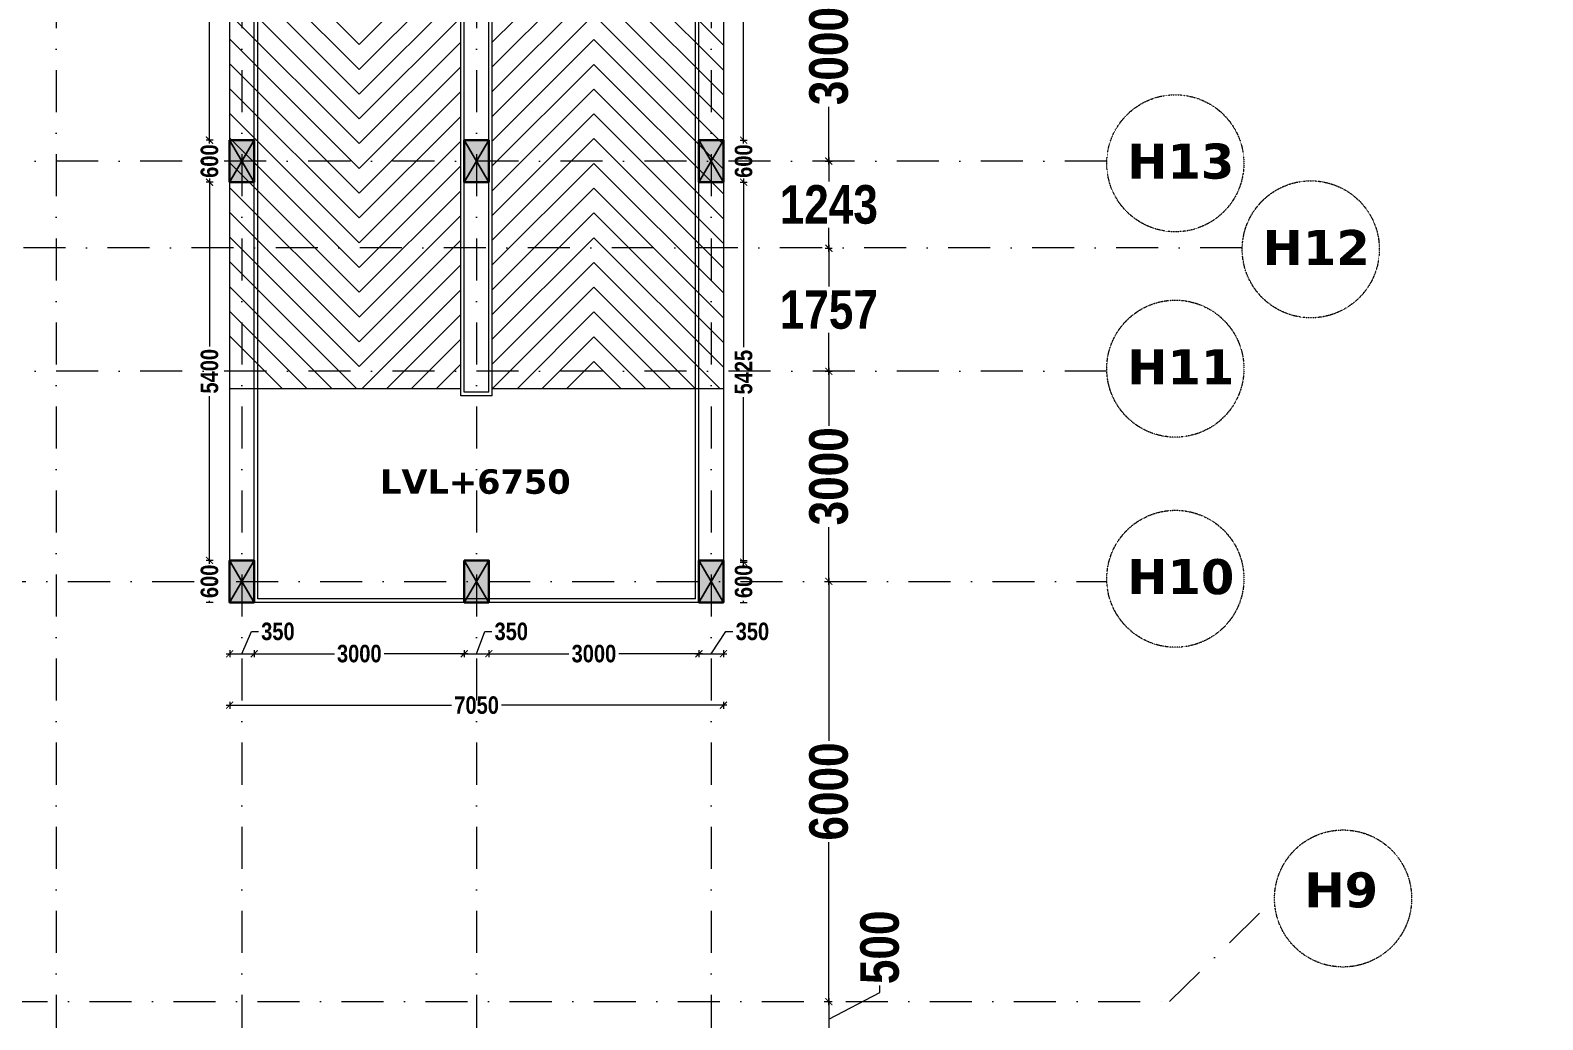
# Model space of a CAD drawing. Header units: millimetres. Extents: x -3092155 to 4513934, y -12317808 to 1850003.
# Drawn here: x -382707 to -361111, y -5715460 to -5701332 of the extents above; entities that cross this region are included whole.
import ezdxf

# ---------------------------------------------------------------- set-up
doc = ezdxf.new("R2010")
doc.units = ezdxf.units.MM
doc.header["$LTSCALE"] = 2
doc.header["$MEASUREMENT"] = 0
doc.header["$PDMODE"] = 34
doc.header["$PDSIZE"] = 500
doc.linetypes.add('DASHDOT', pattern=[1, 0.5, -0.25, 0, -0.25])
for name, color, linetype, lineweight in [('coloumn', 10, 'Continuous', 35), ('D DIM', 250, 'Continuous', 9), ('GRID', 251, 'DASHDOT', 5), ('RAILING', 47, 'Continuous', 13), ('RAMP', 253, 'Continuous', 9), ('ST TEXT', 251, 'DASHDOT', 5), ('TEXT', 7, 'Continuous', 13)]:
    doc.layers.add(name, color=color, linetype=linetype, lineweight=lineweight)
doc.styles.add('COLOUMNN DIM', font='ARIALNB.TTF', dxfattribs={"height": 550})
doc.styles.add('INNER DIM', font='ARIALNB.TTF', dxfattribs={"height": 250})
doc.styles.add('style2', font='verdana.ttf')
doc.dimstyles.new('external final', dxfattribs={"dimscale": 0, "dimtxt": 250, "dimasz": 100, "dimexe": 50, "dimexo": 50, "dimgap": 50, "dimtad": 0, "dimdec": 0, "dimzin": 0, "dimdsep": 46, "dimtxsty": 'INNER DIM', "dimblk": 'ARCHTICK', "dimcen": 100, "dimdle": 50, "dimclrd": 256, "dimclre": 256, "dimclrt": 256, "dimadec": 0, "dimazin": 0, "dimtfac": 1, "dimtdec": 0, "dimtix": 1, "dimtmove": 1, "dimatfit": 3, "dimfxl": 50, "dimfxlon": 1, "dimtolj": 1, "dimtzin": 0, "dimlwd": -1, "dimlwe": -1, "dimarcsym": 1})
doc.dimstyles.new('INNER DIM', dxfattribs={"dimscale": 0, "dimtxt": 250, "dimasz": 100, "dimexe": 50, "dimexo": 50, "dimgap": 50, "dimtad": 0, "dimdec": 0, "dimzin": 0, "dimdsep": 46, "dimtxsty": 'INNER DIM', "dimblk": 'ARCHTICK', "dimcen": 100, "dimdle": 50, "dimclrd": 256, "dimclre": 256, "dimclrt": 256, "dimadec": 0, "dimazin": 0, "dimtfac": 1, "dimtdec": 0, "dimtix": 1, "dimtmove": 2, "dimatfit": 3, "dimfxl": 50, "dimfxlon": 1, "dimtolj": 1, "dimtzin": 0, "dimlwd": -1, "dimlwe": -1, "dimarcsym": 1})

# ---------------------------------------------------------------- blocks, each defined once
blk = doc.blocks.new('_ArchTick')
at = {"color": 0, "linetype": 'ByBlock', "const_width": 0.15}
blk.add_lwpolyline([(-0.5, -0.5), (0.5, 0.5)], dxfattribs=at)
blk = doc.blocks.new('*D95')
at = {"layer": 'D DIM', "ltscale": 100, "transparency": 16777216}
for p, q in [((-372571, -5697501), (-372471, -5697501)), ((-372521, -5697451), (-372521, -5700405)), ((-372521, -5702951), (-372521, -5701115)), ((-372571, -5702901), (-372471, -5702901))]:
    blk.add_line(p, q, dxfattribs=at)
at = {"layer": 'Defpoints', "color": 0, "lineweight": 50, "ltscale": 100, "transparency": 16777216}
for p in [(-373159, -5697501), (-373159, -5702901), (-372521, -5702901)]:
    blk.add_point(p, dxfattribs=at)
at = {"layer": 'D DIM', "ltscale": 100, "transparency": 16777216, "xscale": 100, "yscale": 100, "zscale": 100}
for p, rotation in [((-372521, -5697501), 90), ((-372521, -5702901), 270)]:
    blk.add_blockref('_ArchTick', p, dxfattribs=dict(at, rotation=rotation))
at = {"layer": 'D DIM', "ltscale": 100, "transparency": 16777216, "insert": (-372521, -5700760), "char_height": 250, "attachment_point": 5, "rotation": 90, "style": 'INNER DIM'}
blk.add_mtext('\\A1;5400', dxfattribs=at)
blk = doc.blocks.new('*D96')
at = {"layer": 'D DIM', "ltscale": 100, "transparency": 16777216}
for p, q in [((-372571, -5702901), (-372471, -5702901)), ((-372521, -5702901), (-372521, -5702925)), ((-372571, -5703501), (-372471, -5703501)), ((-372521, -5703501), (-372521, -5703477))]:
    blk.add_line(p, q, dxfattribs=at)
at = {"layer": 'Defpoints', "color": 0, "lineweight": 50, "ltscale": 100, "transparency": 16777216}
for p in [(-373159, -5702901), (-373159, -5703501), (-372521, -5703501)]:
    blk.add_point(p, dxfattribs=at)
at = {"layer": 'D DIM', "ltscale": 100, "transparency": 16777216, "insert": (-372521, -5703201), "char_height": 250, "attachment_point": 5, "rotation": 90, "style": 'INNER DIM'}
blk.add_mtext('\\A1;600', dxfattribs=at)
blk = doc.blocks.new('*D97')
at = {"layer": 'D DIM', "ltscale": 100, "transparency": 16777216}
for p, q in [((-372571, -5703501), (-372471, -5703501)), ((-372521, -5703451), (-372521, -5705856)), ((-372521, -5708976), (-372521, -5706572)), ((-372571, -5708926), (-372471, -5708926))]:
    blk.add_line(p, q, dxfattribs=at)
at = {"layer": 'Defpoints', "color": 0, "lineweight": 50, "ltscale": 100, "transparency": 16777216}
for p in [(-373159, -5703501), (-373159, -5708926), (-372521, -5708926)]:
    blk.add_point(p, dxfattribs=at)
at = {"layer": 'D DIM', "ltscale": 100, "transparency": 16777216, "xscale": 100, "yscale": 100, "zscale": 100}
for p, rotation in [((-372521, -5703501), 90), ((-372521, -5708926), 270)]:
    blk.add_blockref('_ArchTick', p, dxfattribs=dict(at, rotation=rotation))
at = {"layer": 'D DIM', "ltscale": 100, "transparency": 16777216, "insert": (-372521, -5706214), "char_height": 250, "attachment_point": 5, "rotation": 90, "style": 'INNER DIM'}
blk.add_mtext('\\A1;5425', dxfattribs=at)
blk = doc.blocks.new('*D98')
at = {"layer": 'D DIM', "ltscale": 100, "transparency": 16777216}
for p, q in [((-372571, -5708901), (-372471, -5708901)), ((-372521, -5708901), (-372521, -5708925)), ((-372571, -5709501), (-372471, -5709501)), ((-372521, -5709501), (-372521, -5709477))]:
    blk.add_line(p, q, dxfattribs=at)
at = {"layer": 'Defpoints', "color": 0, "lineweight": 50, "ltscale": 100, "transparency": 16777216}
for p in [(-373159, -5708901), (-373159, -5709501), (-372521, -5709501)]:
    blk.add_point(p, dxfattribs=at)
at = {"layer": 'D DIM', "ltscale": 100, "transparency": 16777216, "insert": (-372521, -5709201), "char_height": 250, "attachment_point": 5, "rotation": 90, "style": 'INNER DIM'}
blk.add_mtext('\\A1;600', dxfattribs=at)
blk = doc.blocks.new('*D104')
at = {"layer": 'D DIM', "ltscale": 100, "transparency": 16777216}
for p, q in [((-379684, -5710234), (-379547, -5709917)), ((-379547, -5709917), (-379447, -5709917)), ((-379909, -5710234), (-379459, -5710234)), ((-379859, -5710184), (-379859, -5710284)), ((-379509, -5710184), (-379509, -5710284))]:
    blk.add_line(p, q, dxfattribs=at)
at = {"layer": 'Defpoints', "color": 0, "lineweight": 50, "ltscale": 100, "transparency": 16777216}
for p in [(-379859, -5709526), (-379509, -5709525), (-379509, -5710234)]:
    blk.add_point(p, dxfattribs=at)
at = {"layer": 'D DIM', "ltscale": 100, "transparency": 16777216, "xscale": 100, "yscale": 100, "zscale": 100, "rotation": 180}
blk.add_blockref('_ArchTick', (-379859, -5710234), dxfattribs=at)
at = {"layer": 'D DIM', "ltscale": 100, "transparency": 16777216, "xscale": 100, "yscale": 100, "zscale": 100}
blk.add_blockref('_ArchTick', (-379509, -5710234), dxfattribs=at)
at = {"layer": 'D DIM', "ltscale": 100, "transparency": 16777216, "insert": (-379171, -5709917), "char_height": 250, "attachment_point": 5, "style": 'INNER DIM'}
blk.add_mtext('\\A1;350', dxfattribs=at)
blk = doc.blocks.new('*D105')
at = {"layer": 'D DIM', "ltscale": 100, "transparency": 16777216}
for p, q in [((-379559, -5710234), (-378365, -5710234)), ((-379509, -5710184), (-379509, -5710284)), ((-376459, -5710234), (-377653, -5710234)), ((-376509, -5710184), (-376509, -5710284))]:
    blk.add_line(p, q, dxfattribs=at)
at = {"layer": 'Defpoints', "color": 0, "lineweight": 50, "ltscale": 100, "transparency": 16777216}
for p in [(-379509, -5709526), (-376509, -5709501), (-376509, -5710234)]:
    blk.add_point(p, dxfattribs=at)
at = {"layer": 'D DIM', "ltscale": 100, "transparency": 16777216, "xscale": 100, "yscale": 100, "zscale": 100, "rotation": 180}
blk.add_blockref('_ArchTick', (-379509, -5710234), dxfattribs=at)
at = {"layer": 'D DIM', "ltscale": 100, "transparency": 16777216, "xscale": 100, "yscale": 100, "zscale": 100}
blk.add_blockref('_ArchTick', (-376509, -5710234), dxfattribs=at)
at = {"layer": 'D DIM', "ltscale": 100, "transparency": 16777216, "insert": (-378009, -5710234), "char_height": 250, "attachment_point": 5, "style": 'INNER DIM'}
blk.add_mtext('\\A1;3000', dxfattribs=at)
blk = doc.blocks.new('*D106')
at = {"layer": 'D DIM', "ltscale": 100, "transparency": 16777216}
for p, q in [((-376334, -5710234), (-376216, -5709917)), ((-376216, -5709917), (-376116, -5709917)), ((-376559, -5710234), (-376109, -5710234)), ((-376509, -5710184), (-376509, -5710284)), ((-376159, -5710184), (-376159, -5710284))]:
    blk.add_line(p, q, dxfattribs=at)
at = {"layer": 'Defpoints', "color": 0, "lineweight": 50, "ltscale": 100, "transparency": 16777216}
for p in [(-376509, -5709501), (-376159, -5709501), (-376159, -5710234)]:
    blk.add_point(p, dxfattribs=at)
at = {"layer": 'D DIM', "ltscale": 100, "transparency": 16777216, "xscale": 100, "yscale": 100, "zscale": 100, "rotation": 180}
blk.add_blockref('_ArchTick', (-376509, -5710234), dxfattribs=at)
at = {"layer": 'D DIM', "ltscale": 100, "transparency": 16777216, "xscale": 100, "yscale": 100, "zscale": 100}
blk.add_blockref('_ArchTick', (-376159, -5710234), dxfattribs=at)
at = {"layer": 'D DIM', "ltscale": 100, "transparency": 16777216, "insert": (-375839, -5709917), "char_height": 250, "attachment_point": 5, "style": 'INNER DIM'}
blk.add_mtext('\\A1;350', dxfattribs=at)
blk = doc.blocks.new('*D107')
at = {"layer": 'D DIM', "ltscale": 100, "transparency": 16777216}
for p, q in [((-376209, -5710234), (-375015, -5710234)), ((-376159, -5710184), (-376159, -5710284)), ((-373109, -5710234), (-374303, -5710234)), ((-373159, -5710184), (-373159, -5710284))]:
    blk.add_line(p, q, dxfattribs=at)
at = {"layer": 'Defpoints', "color": 0, "lineweight": 50, "ltscale": 100, "transparency": 16777216}
for p in [(-376159, -5709501), (-373159, -5709526), (-373159, -5710234)]:
    blk.add_point(p, dxfattribs=at)
at = {"layer": 'D DIM', "ltscale": 100, "transparency": 16777216, "xscale": 100, "yscale": 100, "zscale": 100, "rotation": 180}
blk.add_blockref('_ArchTick', (-376159, -5710234), dxfattribs=at)
at = {"layer": 'D DIM', "ltscale": 100, "transparency": 16777216, "xscale": 100, "yscale": 100, "zscale": 100}
blk.add_blockref('_ArchTick', (-373159, -5710234), dxfattribs=at)
at = {"layer": 'D DIM', "ltscale": 100, "transparency": 16777216, "insert": (-374659, -5710234), "char_height": 250, "attachment_point": 5, "style": 'INNER DIM'}
blk.add_mtext('\\A1;3000', dxfattribs=at)
blk = doc.blocks.new('*D108')
at = {"layer": 'D DIM', "ltscale": 100, "transparency": 16777216}
for p, q in [((-372984, -5710234), (-372773, -5709917)), ((-372773, -5709917), (-372673, -5709917)), ((-373209, -5710234), (-372759, -5710234)), ((-373159, -5710184), (-373159, -5710284)), ((-372809, -5710184), (-372809, -5710284))]:
    blk.add_line(p, q, dxfattribs=at)
at = {"layer": 'Defpoints', "color": 0, "lineweight": 50, "ltscale": 100, "transparency": 16777216}
for p in [(-373159, -5709526), (-372809, -5709526), (-372809, -5710234)]:
    blk.add_point(p, dxfattribs=at)
at = {"layer": 'D DIM', "ltscale": 100, "transparency": 16777216, "xscale": 100, "yscale": 100, "zscale": 100, "rotation": 180}
blk.add_blockref('_ArchTick', (-373159, -5710234), dxfattribs=at)
at = {"layer": 'D DIM', "ltscale": 100, "transparency": 16777216, "xscale": 100, "yscale": 100, "zscale": 100}
blk.add_blockref('_ArchTick', (-372809, -5710234), dxfattribs=at)
at = {"layer": 'D DIM', "ltscale": 100, "transparency": 16777216, "insert": (-372396, -5709917), "char_height": 250, "attachment_point": 5, "style": 'INNER DIM'}
blk.add_mtext('\\A1;350', dxfattribs=at)
blk = doc.blocks.new('*D109')
at = {"layer": 'D DIM', "ltscale": 100, "transparency": 16777216}
for p, q in [((-379859, -5710919), (-379859, -5711019)), ((-372809, -5710919), (-372809, -5711019)), ((-379909, -5710969), (-376690, -5710969)), ((-372759, -5710969), (-375979, -5710969))]:
    blk.add_line(p, q, dxfattribs=at)
at = {"layer": 'Defpoints', "color": 0, "lineweight": 50, "ltscale": 100, "transparency": 16777216}
for p in [(-379859, -5709526), (-372809, -5709526), (-372809, -5710969)]:
    blk.add_point(p, dxfattribs=at)
at = {"layer": 'D DIM', "ltscale": 100, "transparency": 16777216, "xscale": 100, "yscale": 100, "zscale": 100, "rotation": 180}
blk.add_blockref('_ArchTick', (-379859, -5710969), dxfattribs=at)
at = {"layer": 'D DIM', "ltscale": 100, "transparency": 16777216, "xscale": 100, "yscale": 100, "zscale": 100}
blk.add_blockref('_ArchTick', (-372809, -5710969), dxfattribs=at)
at = {"layer": 'D DIM', "ltscale": 100, "transparency": 16777216, "insert": (-376334, -5710969), "char_height": 250, "attachment_point": 5, "style": 'INNER DIM'}
blk.add_mtext('\\A1;7050', dxfattribs=at)
blk = doc.blocks.new('*D730')
at = {"layer": 'D DIM', "ltscale": 100, "transparency": 16777216}
for p, q in [((-438689, 361), (-438689, 461)), ((999, 361), (999, 461)), ((1049, 411), (-438739, 411))]:
    blk.add_line(p, q, dxfattribs=at)
at = {"layer": 'Defpoints', "color": 0, "lineweight": 50, "ltscale": 100, "transparency": 16777216}
for p in [(-438689, 411), (999, 0), (-438689, -5723126)]:
    blk.add_point(p, dxfattribs=at)
at = {"layer": 'D DIM', "ltscale": 100, "transparency": 16777216, "xscale": 100, "yscale": 100, "zscale": 100, "rotation": 180}
blk.add_blockref('_ArchTick', (-438689, 411), dxfattribs=at)
at = {"layer": 'D DIM', "ltscale": 100, "transparency": 16777216, "xscale": 100, "yscale": 100, "zscale": 100}
blk.add_blockref('_ArchTick', (999, 411), dxfattribs=at)
at = {"layer": 'D DIM', "ltscale": 100, "transparency": 16777216, "insert": (1326, 835), "char_height": 250, "attachment_point": 5, "style": 'INNER DIM'}
blk.add_mtext('\\A1;439688', dxfattribs=at)
blk = doc.blocks.new('*D391')
at = {"layer": 'D DIM', "ltscale": 100, "transparency": 16777216}
for p, q in [((-380097, -5697501), (-380197, -5697501)), ((-380147, -5697451), (-380147, -5699846)), ((-380147, -5702951), (-380147, -5700556)), ((-380097, -5702901), (-380197, -5702901))]:
    blk.add_line(p, q, dxfattribs=at)
at = {"layer": 'Defpoints', "color": 0, "lineweight": 50, "ltscale": 100, "transparency": 16777216}
for p in [(-379509, -5697501), (-380147, -5702901), (-379509, -5702901)]:
    blk.add_point(p, dxfattribs=at)
at = {"layer": 'D DIM', "ltscale": 100, "transparency": 16777216, "xscale": 100, "yscale": 100, "zscale": 100}
for p, rotation in [((-380147, -5697501), 90), ((-380147, -5702901), 270)]:
    blk.add_blockref('_ArchTick', p, dxfattribs=dict(at, rotation=rotation))
at = {"layer": 'D DIM', "ltscale": 100, "transparency": 16777216, "insert": (-380147, -5700201), "char_height": 250, "attachment_point": 5, "rotation": 90, "style": 'INNER DIM'}
blk.add_mtext('\\A1;5400', dxfattribs=at)
blk = doc.blocks.new('*D392')
at = {"layer": 'D DIM', "ltscale": 100, "transparency": 16777216}
for p, q in [((-380097, -5702901), (-380197, -5702901)), ((-380147, -5702901), (-380147, -5702925)), ((-380097, -5703501), (-380197, -5703501)), ((-380147, -5703501), (-380147, -5703477))]:
    blk.add_line(p, q, dxfattribs=at)
at = {"layer": 'Defpoints', "color": 0, "lineweight": 50, "ltscale": 100, "transparency": 16777216}
for p in [(-379509, -5702901), (-380147, -5703501), (-379509, -5703501)]:
    blk.add_point(p, dxfattribs=at)
at = {"layer": 'D DIM', "ltscale": 100, "transparency": 16777216, "insert": (-380147, -5703201), "char_height": 250, "attachment_point": 5, "rotation": 90, "style": 'INNER DIM'}
blk.add_mtext('\\A1;600', dxfattribs=at)
blk = doc.blocks.new('*D393')
at = {"layer": 'D DIM', "ltscale": 100, "transparency": 16777216}
for p, q in [((-380097, -5703501), (-380197, -5703501)), ((-380147, -5703451), (-380147, -5705846)), ((-380147, -5708951), (-380147, -5706556)), ((-380097, -5708901), (-380197, -5708901))]:
    blk.add_line(p, q, dxfattribs=at)
at = {"layer": 'Defpoints', "color": 0, "lineweight": 50, "ltscale": 100, "transparency": 16777216}
for p in [(-379509, -5703501), (-380147, -5708901), (-379509, -5708901)]:
    blk.add_point(p, dxfattribs=at)
at = {"layer": 'D DIM', "ltscale": 100, "transparency": 16777216, "xscale": 100, "yscale": 100, "zscale": 100}
for p, rotation in [((-380147, -5703501), 90), ((-380147, -5708901), 270)]:
    blk.add_blockref('_ArchTick', p, dxfattribs=dict(at, rotation=rotation))
at = {"layer": 'D DIM', "ltscale": 100, "transparency": 16777216, "insert": (-380147, -5706201), "char_height": 250, "attachment_point": 5, "rotation": 90, "style": 'INNER DIM'}
blk.add_mtext('\\A1;5400', dxfattribs=at)
blk = doc.blocks.new('*D394')
at = {"layer": 'D DIM', "ltscale": 100, "transparency": 16777216}
for p, q in [((-380097, -5708901), (-380197, -5708901)), ((-380147, -5708901), (-380147, -5708925)), ((-380097, -5709501), (-380197, -5709501)), ((-380147, -5709501), (-380147, -5709477))]:
    blk.add_line(p, q, dxfattribs=at)
at = {"layer": 'Defpoints', "color": 0, "lineweight": 50, "ltscale": 100, "transparency": 16777216}
for p in [(-379509, -5708901), (-380147, -5709501), (-379509, -5709501)]:
    blk.add_point(p, dxfattribs=at)
at = {"layer": 'D DIM', "ltscale": 100, "transparency": 16777216, "insert": (-380147, -5709201), "char_height": 250, "attachment_point": 5, "rotation": 90, "style": 'INNER DIM'}
blk.add_mtext('\\A1;600', dxfattribs=at)
blk = doc.blocks.new('*D985')
at = {"layer": 'D DIM', "ltscale": 100, "transparency": 16777216}
for p, q in [((-371355, -5700201), (-371255, -5700201)), ((-371305, -5700151), (-371305, -5700978)), ((-371305, -5703251), (-371305, -5702425)), ((-371355, -5703201), (-371255, -5703201))]:
    blk.add_line(p, q, dxfattribs=at)
at = {"layer": 'Defpoints', "color": 0, "lineweight": 50, "ltscale": 100, "transparency": 16777216}
for p in [(-371976, -5700201), (-371844, -5703201), (-371305, -5703201)]:
    blk.add_point(p, dxfattribs=at)
at = {"layer": 'D DIM', "ltscale": 100, "transparency": 16777216, "xscale": 100, "yscale": 100, "zscale": 100}
for p, rotation in [((-371305, -5700201), 90), ((-371305, -5703201), 270)]:
    blk.add_blockref('_ArchTick', p, dxfattribs=dict(at, rotation=rotation))
at = {"layer": 'D DIM', "ltscale": 100, "transparency": 16777216, "insert": (-371305, -5701701), "char_height": 550, "attachment_point": 5, "rotation": 90, "style": 'COLOUMNN DIM'}
blk.add_mtext('\\A1;3000', dxfattribs=at)
blk = doc.blocks.new('*D986')
at = {"layer": 'D DIM', "ltscale": 100, "transparency": 16777216}
for p, q in [((-371355, -5704444), (-371255, -5704444)), ((-371305, -5704394), (-371305, -5704992)), ((-371305, -5706251), (-371305, -5705653)), ((-371355, -5706201), (-371255, -5706201))]:
    blk.add_line(p, q, dxfattribs=at)
at = {"layer": 'Defpoints', "color": 0, "lineweight": 50, "ltscale": 100, "transparency": 16777216}
for p in [(-371695, -5704444), (-372033, -5706201), (-371305, -5706201)]:
    blk.add_point(p, dxfattribs=at)
at = {"layer": 'D DIM', "ltscale": 100, "transparency": 16777216, "xscale": 100, "yscale": 100, "zscale": 100}
for p, rotation in [((-371305, -5704444), 90), ((-371305, -5706201), 270)]:
    blk.add_blockref('_ArchTick', p, dxfattribs=dict(at, rotation=rotation))
at = {"layer": 'D DIM', "ltscale": 100, "transparency": 16777216, "insert": (-371305, -5705323), "char_height": 550, "attachment_point": 5, "rotation": 0.1, "style": 'COLOUMNN DIM'}
blk.add_mtext('\\A1;1757', dxfattribs=at)
blk = doc.blocks.new('*D987')
at = {"layer": 'D DIM', "ltscale": 100, "transparency": 16777216}
for p, q in [((-371305, -5706151), (-371305, -5706978)), ((-371355, -5706201), (-371255, -5706201)), ((-371305, -5709251), (-371305, -5708425)), ((-371355, -5709201), (-371255, -5709201))]:
    blk.add_line(p, q, dxfattribs=at)
at = {"layer": 'Defpoints', "color": 0, "lineweight": 50, "ltscale": 100, "transparency": 16777216}
for p in [(-371983, -5706201), (-371968, -5709201), (-371305, -5709201)]:
    blk.add_point(p, dxfattribs=at)
at = {"layer": 'D DIM', "ltscale": 100, "transparency": 16777216, "xscale": 100, "yscale": 100, "zscale": 100}
for p, rotation in [((-371305, -5706201), 90), ((-371305, -5709201), 270)]:
    blk.add_blockref('_ArchTick', p, dxfattribs=dict(at, rotation=rotation))
at = {"layer": 'D DIM', "ltscale": 100, "transparency": 16777216, "insert": (-371305, -5707701), "char_height": 550, "attachment_point": 5, "rotation": 90, "style": 'COLOUMNN DIM'}
blk.add_mtext('\\A1;3000', dxfattribs=at)
blk = doc.blocks.new('*D988')
at = {"layer": 'D DIM', "ltscale": 100, "transparency": 16777216}
for p, q in [((-371305, -5709151), (-371305, -5711479)), ((-371355, -5709201), (-371255, -5709201)), ((-371305, -5715251), (-371305, -5712923)), ((-371355, -5715201), (-371255, -5715201))]:
    blk.add_line(p, q, dxfattribs=at)
at = {"layer": 'Defpoints', "color": 0, "lineweight": 50, "ltscale": 100, "transparency": 16777216}
for p in [(-371968, -5709201), (-376335, -5715201), (-371305, -5715201)]:
    blk.add_point(p, dxfattribs=at)
at = {"layer": 'D DIM', "ltscale": 100, "transparency": 16777216, "xscale": 100, "yscale": 100, "zscale": 100}
for p, rotation in [((-371305, -5709201), 90), ((-371305, -5715201), 270)]:
    blk.add_blockref('_ArchTick', p, dxfattribs=dict(at, rotation=rotation))
at = {"layer": 'D DIM', "ltscale": 100, "transparency": 16777216, "insert": (-371305, -5712201), "char_height": 550, "attachment_point": 5, "rotation": 90, "style": 'COLOUMNN DIM'}
blk.add_mtext('\\A1;6000', dxfattribs=at)
blk = doc.blocks.new('*D989')
at = {"layer": 'D DIM', "ltscale": 100, "transparency": 16777216}
for p, q in [((-370577, -5715072), (-370577, -5714972)), ((-371355, -5715201), (-371255, -5715201)), ((-371305, -5715451), (-370577, -5715072)), ((-371305, -5715151), (-371305, -5715751)), ((-371355, -5715701), (-371255, -5715701))]:
    blk.add_line(p, q, dxfattribs=at)
at = {"layer": 'Defpoints', "color": 0, "lineweight": 50, "ltscale": 100, "transparency": 16777216}
for p in [(-372356, -5715201), (-372225, -5715701), (-371305, -5715701)]:
    blk.add_point(p, dxfattribs=at)
at = {"layer": 'D DIM', "ltscale": 100, "transparency": 16777216, "xscale": 100, "yscale": 100, "zscale": 100}
for p, rotation in [((-371305, -5715201), 90), ((-371305, -5715701), 270)]:
    blk.add_blockref('_ArchTick', p, dxfattribs=dict(at, rotation=rotation))
at = {"layer": 'D DIM', "ltscale": 100, "transparency": 16777216, "insert": (-370577, -5714426), "char_height": 550, "attachment_point": 5, "rotation": 90, "style": 'COLOUMNN DIM'}
blk.add_mtext('\\A1;500', dxfattribs=at)
blk = doc.blocks.new('*D995')
at = {"layer": 'D DIM', "ltscale": 100, "transparency": 16777216}
for p, q in [((-371305, -5703151), (-371305, -5703492)), ((-371355, -5703201), (-371255, -5703201)), ((-371305, -5704494), (-371305, -5704153)), ((-371355, -5704444), (-371255, -5704444))]:
    blk.add_line(p, q, dxfattribs=at)
at = {"layer": 'Defpoints', "color": 0, "lineweight": 50, "ltscale": 100, "transparency": 16777216}
for p in [(-371844, -5703201), (-371305, -5703201), (-371695, -5704444)]:
    blk.add_point(p, dxfattribs=at)
at = {"layer": 'D DIM', "ltscale": 100, "transparency": 16777216, "xscale": 100, "yscale": 100, "zscale": 100}
for p, rotation in [((-371305, -5703201), 90), ((-371305, -5704444), 270)]:
    blk.add_blockref('_ArchTick', p, dxfattribs=dict(at, rotation=rotation))
at = {"layer": 'D DIM', "ltscale": 100, "transparency": 16777216, "insert": (-371305, -5703823), "char_height": 550, "attachment_point": 5, "rotation": 0.1, "style": 'COLOUMNN DIM'}
blk.add_mtext('\\A1;1243', dxfattribs=at)
blk = doc.blocks.new('F.F')
at = {"layer": 'coloumn', "ltscale": 100}
for points in [[(-152480, -5856231), (-152130, -5856231), (-152130, -5856831), (-152480, -5856831)], [(-149130, -5856231), (-148780, -5856231), (-148780, -5856831), (-149130, -5856831)], [(-145780, -5856231), (-145430, -5856231), (-145430, -5856831), (-145780, -5856831)], [(-152480, -5862231), (-152130, -5862231), (-152130, -5862831), (-152480, -5862831)], [(-149130, -5862231), (-148780, -5862231), (-148780, -5862831), (-149130, -5862831)], [(-145780, -5862231), (-145430, -5862231), (-145430, -5862831), (-145780, -5862831)]]:
    blk.add_hatch(color=256, dxfattribs=at).paths.add_polyline_path(points)
at = {"layer": 'coloumn', "lineweight": 25, "ltscale": 100}
for p, q in [((-152130, -5856831), (-152480, -5856231)), ((-152480, -5856831), (-152130, -5856231)), ((-148780, -5856831), (-149130, -5856231)), ((-149130, -5856831), (-148780, -5856231)), ((-145430, -5856831), (-145780, -5856231)), ((-145780, -5856831), (-145430, -5856231)), ((-152130, -5862831), (-152480, -5862231)), ((-152480, -5862831), (-152130, -5862231)), ((-148780, -5862831), (-149130, -5862231)), ((-149130, -5862831), (-148780, -5862231)), ((-145430, -5862831), (-145780, -5862231)), ((-145780, -5862831), (-145430, -5862231))]:
    blk.add_line(p, q, dxfattribs=at)
at = {"layer": 'coloumn', "ltscale": 100}
for points in [[(-152480, -5856231), (-152130, -5856231), (-152130, -5856831), (-152480, -5856831)], [(-149130, -5856231), (-148780, -5856231), (-148780, -5856831), (-149130, -5856831)], [(-145780, -5856231), (-145430, -5856231), (-145430, -5856831), (-145780, -5856831)], [(-152480, -5862231), (-152130, -5862231), (-152130, -5862831), (-152480, -5862831)], [(-149130, -5862231), (-148780, -5862231), (-148780, -5862831), (-149130, -5862831)], [(-145780, -5862231), (-145430, -5862231), (-145430, -5862831), (-145780, -5862831)]]:
    blk.add_lwpolyline(points, close=True, dxfattribs=at)

msp = doc.modelspace()

# ---------------------------------------------------------------- linework, layer by layer
at = {"layer": 'GRID', "color": 5, "ltscale": 600}
for p, q in [((-382334.7, -5657499.4), (-382334.7, -5742293.2)), ((-379684.7, -5657499.4), (-379684.7, -5742293.2)), ((-376334.7, -5657499.4), (-376334.7, -5742293.2)), ((-372984.7, -5657499.4), (-372984.7, -5742293.2))]:
    msp.add_line(p, q, dxfattribs=at)
at = {"layer": 'GRID', "color": 6, "ltscale": 600}
for p, q in [((-367335.6, -5703201.2), (-460174.6, -5703201.2)), ((-365401.6, -5704440.3), (-462108.5, -5704443.9)), ((-367334.9, -5706201.2), (-460174.6, -5706201.2)), ((-460174.6, -5709201.2), (-367335.1, -5709201.2)), ((-366441.3, -5715201.2), (-364940.6, -5713728.9)), ((-461068.9, -5715201.2), (-366441.5, -5715201.2))]:
    msp.add_line(p, q, dxfattribs=at)
at = {"layer": 'RAILING', "ltscale": 100}
for p, q in [((-379459.3, -5709451.2), (-379459.3, -5684676.2)), ((-379509.3, -5709501.2), (-379509.3, -5684876.2)), ((-376559.3, -5706551.2), (-376559.4, -5684876.2)), ((-376509.3, -5706501.2), (-376509.4, -5684876.2)), ((-376159.3, -5706501.2), (-376159.3, -5684876.2)), ((-376109.3, -5706551.2), (-376109.3, -5684876.2)), ((-373209.3, -5709451.2), (-373209.3, -5684876.2)), ((-373159.3, -5709501.2), (-373159.3, -5684926.2)), ((-376109.3, -5706551.2), (-376559.3, -5706551.2)), ((-376159.3, -5706501.2), (-376509.3, -5706501.2)), ((-373159.3, -5709501.2), (-379509.3, -5709501.2)), ((-373209.3, -5709451.2), (-379459.3, -5709451.2))]:
    msp.add_line(p, q, dxfattribs=at)
at = {"layer": 'RAMP', "ltscale": 100}
for p, q in [((-379859.7, -5685526.2), (-379859.7, -5708926.2)), ((-372809.7, -5685526.2), (-372809.7, -5708926.2)), ((-378009.3, -5701537), (-379859.7, -5699686.6)), ((-372809.7, -5701547.5), (-374659.3, -5699697.9)), ((-378009.3, -5701890.6), (-379859.7, -5700040.1)), ((-378009.3, -5701537.3), (-376559.3, -5700087.3)), ((-376109.3, -5701501.5), (-374659.3, -5700051.5)), ((-372809.7, -5701901.1), (-374659.3, -5700051.5)), ((-378009.3, -5702244.1), (-379859.7, -5700393.7)), ((-378009.3, -5701890.8), (-376559.3, -5700440.8)), ((-376109.3, -5701855), (-374659.3, -5700405.1)), ((-372809.7, -5702254.6), (-374659.3, -5700405)), ((-378009.3, -5702597.7), (-379859.7, -5700747.2)), ((-376109.3, -5702208.6), (-374659.3, -5700758.6)), ((-372809.7, -5702608.2), (-374659.3, -5700758.6)), ((-378009.3, -5702244.4), (-376559.3, -5700794.4)), ((-378009.3, -5702951.2), (-379859.7, -5701100.8)), ((-378009.3, -5702597.9), (-376559.3, -5701147.9)), ((-376109.3, -5702562.2), (-374659.3, -5701112.2)), ((-372809.7, -5702961.7), (-374659.3, -5701112.1)), ((-378009.3, -5703304.8), (-379859.7, -5701454.4)), ((-378009.3, -5702951.5), (-376559.3, -5701501.5)), ((-376109.3, -5702915.7), (-374659.3, -5701465.7)), ((-372809.7, -5703315.3), (-374659.3, -5701465.7)), ((-378009.3, -5703658.3), (-379859.7, -5701807.9)), ((-378009.3, -5703305), (-376559.3, -5701855)), ((-376109.3, -5703269.3), (-374659.3, -5701819.3)), ((-372809.7, -5703668.8), (-374659.3, -5701819.3)), ((-378009.3, -5704011.9), (-379859.7, -5702161.5)), ((-378009.3, -5703658.6), (-376559.3, -5702208.6)), ((-376109.3, -5703622.8), (-374659.3, -5702172.8)), ((-372809.7, -5704022.4), (-374659.3, -5702172.8)), ((-378009.3, -5704365.4), (-379859.7, -5702515)), ((-378009.3, -5704012.1), (-376559.3, -5702562.1)), ((-376109.3, -5703976.4), (-374659.3, -5702526.4)), ((-372809.7, -5704375.9), (-374659.3, -5702526.4)), ((-378009.3, -5704719), (-379859.7, -5702868.6)), ((-378009.3, -5704365.7), (-376559.3, -5702915.7)), ((-376109.3, -5704329.9), (-374659.3, -5702879.9)), ((-372809.7, -5704729.5), (-374659.3, -5702879.9)), ((-378009.3, -5705072.5), (-379859.7, -5703222.1)), ((-378009.3, -5704719.3), (-376559.3, -5703269.3)), ((-376109.3, -5704683.5), (-374659.3, -5703233.5)), ((-372809.7, -5705083.1), (-374659.3, -5703233.5)), ((-378009.3, -5705426.1), (-379859.7, -5703575.7)), ((-378009.3, -5705072.8), (-376559.3, -5703622.8)), ((-376109.3, -5705037), (-374659.3, -5703587)), ((-372809.7, -5705436.6), (-374659.3, -5703587)), ((-378009.3, -5705779.6), (-379859.7, -5703929.2)), ((-378009.3, -5705426.4), (-376559.3, -5703976.4)), ((-376109.3, -5705390.6), (-374659.3, -5703940.6)), ((-372809.7, -5705790.2), (-374659.3, -5703940.6)), ((-378009.3, -5706133.2), (-379859.7, -5704282.8)), ((-378009.3, -5705779.9), (-376559.3, -5704329.9)), ((-376109.3, -5705744.1), (-374659.3, -5704294.1)), ((-372809.7, -5706143.7), (-374659.3, -5704294.1)), ((-378044.8, -5706451.2), (-379859.7, -5704636.3)), ((-376109.3, -5706097.7), (-374659.3, -5704647.7)), ((-372855.7, -5706451.2), (-374659.3, -5704647.7)), ((-378009.3, -5706133.5), (-376559.3, -5704683.5)), ((-378398.4, -5706451.2), (-379859.7, -5704989.9)), ((-377973.5, -5706451.2), (-376559.3, -5705037)), ((-376109.3, -5706451.2), (-374659.3, -5705001.3)), ((-373209.3, -5706451.2), (-374659.3, -5705001.2)), ((-378751.9, -5706451.2), (-379859.7, -5705343.4)), ((-377620, -5706451.2), (-376559.3, -5705390.6)), ((-375755.7, -5706451.2), (-374659.3, -5705354.8)), ((-373562.9, -5706451.2), (-374659.3, -5705354.8)), ((-379105.5, -5706451.2), (-379859.7, -5705697)), ((-377266.4, -5706451.2), (-376559.3, -5705744.1)), ((-375402.2, -5706451.2), (-374659.3, -5705708.4)), ((-373916.4, -5706451.2), (-374659.3, -5705708.3)), ((-376912.9, -5706451.2), (-376559.3, -5706097.7)), ((-375048.6, -5706451.2), (-374659.3, -5706061.9)), ((-374270, -5706451.2), (-374659.3, -5706061.9)), ((-376559.3, -5706451.2), (-379859.7, -5706451.2)), ((-372809.7, -5706451.2), (-376109.3, -5706451.2))]:
    msp.add_line(p, q, dxfattribs=at)
at = {"layer": 'ST TEXT', "ltscale": 0.1}
for centre in [(-366357.7, -5703231.6), (-364423.4, -5704460), (-366357.2, -5706164.3), (-366357.2, -5709164.3), (-363962.3, -5713728.9)]:
    msp.add_circle(centre, 978.4, dxfattribs=at)

# ---------------------------------------------------------------- block references
at = {"layer": 'coloumn'}
msp.add_blockref('F.F', (-227379.8, 153330), dxfattribs=at)

# ---------------------------------------------------------------- texts
at = {"layer": 'ST TEXT', "ltscale": 0.1, "char_height": 450, "attachment_point": 5, "style": 'style2'}
for s, insert in [('{\\fVerdana|b1|i0|c0|p34;\\H1.1111x;H13}', (-366279.9, -5703205.4)), ('{\\fVerdana|b1|i0|c0|p34;\\H1.1111x;H12}', (-364345.7, -5704433.8)), ('{\\fVerdana|b1|i0|c0|p34;\\H1.1111x;H11}', (-366279.5, -5706138.1)), ('{\\fVerdana|b1|i0|c0|p34;\\H1.1111x;H10}', (-366279.5, -5709138.1)), ('{\\fVerdana|b1|i0|c0|p34;\\H1.1111x;H9}', (-363988.6, -5713610.1))]:
    msp.add_mtext(s, dxfattribs=dict(at, insert=insert))
at = {"layer": 'TEXT', "ltscale": 0.1, "insert": (-376351.7, -5707779.1), "char_height": 350, "attachment_point": 5, "style": 'style2'}
msp.add_mtext('\\pt3850;{\\fVerdana|b1|i0|c0|p34;LVL+6750}', dxfattribs=at)

# ---------------------------------------------------------------- dimensions: what is measured, and where the dimension line sits
at = {"layer": 'D DIM', "ltscale": 100}
for base, p1, p2, override, picture, middle in [((-438689.1, 410.6), (998.8, 0), (-438689.1, -5723126.2), {"dimscale": 1}, '*D730', (1326.5, 835.2)), ((-379509.3, -5710233.6), (-379859.3, -5709526.2), (-379509.3, -5709525.4), {"dimscale": 1, "dimtmove": 1}, '*D104', (-379397.2, -5709917.4)), ((-376159.3, -5710233.6), (-376509.3, -5709501.2), (-376159.3, -5709501.2), {"dimscale": 1, "dimtmove": 1}, '*D106', (-376065.8, -5709917.4)), ((-372809.3, -5710233.6), (-373159.3, -5709526.2), (-372809.3, -5709526.2), {"dimscale": 1, "dimtmove": 1}, '*D108', (-372622.7, -5709917.4))]:
    dim = msp.add_linear_dim(base=base, p1=p1, p2=p2, dimstyle='INNER DIM', override=override, dxfattribs=at)
    dim.commit()
    dim.dimension.update_dxf_attribs({"geometry": picture, "text_midpoint": middle, "dimtype": 160})
for base, p1, p2, dimstyle, override, picture, middle in [((-380147.3, -5702901.2), (-379509.3, -5697501.2), (-379509.3, -5702901.2), 'INNER DIM', {"dimscale": 1}, '*D391', (-380147.3, -5700201.2)), ((-371305.4, -5703201.2), (-371975.6, -5700201.2), (-371844.4, -5703201.2), 'external final', {"dimscale": 1, "dimtxsty": 'COLOUMNN DIM'}, '*D985', (-371305.4, -5701701.2)), ((-380147.3, -5703501.2), (-379509.3, -5702901.2), (-379509.3, -5703501.2), 'INNER DIM', {"dimscale": 1}, '*D392', (-380147.3, -5703201.2)), ((-372521.3, -5703501.2), (-373158.9, -5702901.2), (-373159.3, -5703501.2), 'INNER DIM', {"dimscale": 1}, '*D96', (-372521.3, -5703201.2)), ((-380147.3, -5708901.2), (-379509.3, -5703501.2), (-379509.3, -5708901.2), 'INNER DIM', {"dimscale": 1}, '*D393', (-380147.3, -5706201.2)), ((-372521.3, -5708926.2), (-373158.9, -5703501.2), (-373159.3, -5708926.2), 'INNER DIM', {"dimscale": 1}, '*D97', (-372521.3, -5706213.7)), ((-371305.4, -5709201.2), (-371983.4, -5706201.2), (-371968.1, -5709201.2), 'external final', {"dimscale": 1, "dimtxsty": 'COLOUMNN DIM'}, '*D987', (-371305.4, -5707701.2)), ((-380147.3, -5709501.2), (-379509.3, -5708901.2), (-379509.3, -5709501.2), 'INNER DIM', {"dimscale": 1}, '*D394', (-380147.3, -5709201.2)), ((-372521.3, -5709501.2), (-373159.3, -5708901.2), (-373158.9, -5709501.2), 'INNER DIM', {"dimscale": 1}, '*D98', (-372521.3, -5709201.2)), ((-371305.4, -5715201.2), (-371968.1, -5709201.2), (-376334.7, -5715201.2), 'external final', {"dimscale": 1, "dimtxsty": 'COLOUMNN DIM'}, '*D988', (-371305.4, -5712201.2))]:
    dim = msp.add_linear_dim(base=base, p1=p1, p2=p2, angle=90, dimstyle=dimstyle, override=override, dxfattribs=at)
    dim.commit()
    dim.dimension.update_dxf_attribs({"geometry": picture, "text_midpoint": middle})
for base, p1, p2, dimstyle, override, picture, middle in [((-372521.3, -5702901.2), (-373159.3, -5697501.2), (-373159.3, -5702901.2), 'INNER DIM', {"dimscale": 1}, '*D95', (-372521.3, -5700759.8)), ((-371305.4, -5715701.2), (-372356.1, -5715201.2), (-372225.1, -5715701.2), 'external final', {"dimscale": 1, "dimtxsty": 'COLOUMNN DIM'}, '*D989', (-370576.6, -5714921.7))]:
    dim = msp.add_linear_dim(base=base, p1=p1, p2=p2, angle=90, dimstyle=dimstyle, override=override, dxfattribs=at)
    dim.commit()
    dim.dimension.update_dxf_attribs({"geometry": picture, "text_midpoint": middle, "dimtype": 160})
for base, p2, picture, middle in [((-371305.4, -5703201.2), (-371844.4, -5703201.2), '*D995', (-371305.4, -5703822.6)), ((-371305.4, -5706201.2), (-372033.4, -5706201.2), '*D986', (-371305.4, -5705322.6))]:
    dim = msp.add_linear_dim(base=base, p1=(-371694.9, -5704443.9), p2=p2, angle=90, dimstyle='external final', override={"dimscale": 1, "dimtxsty": 'COLOUMNN DIM'}, dxfattribs=at)
    dim.commit()
    dim.dimension.update_dxf_attribs({"geometry": picture, "text_midpoint": middle, "text_rotation": 0.1})
for base, p1, p2, picture, middle in [((-372809.3, -5710968.9), (-379859.3, -5709526.2), (-372809.3, -5709526.2), '*D109', (-376334.3, -5710968.9)), ((-376509.3, -5710233.6), (-379509.3, -5709526.2), (-376509.3, -5709501.2), '*D105', (-378009.3, -5710233.6)), ((-373159.3, -5710233.6), (-376159.3, -5709501.2), (-373159.3, -5709526.2), '*D107', (-374659.3, -5710233.6))]:
    dim = msp.add_linear_dim(base=base, p1=p1, p2=p2, dimstyle='INNER DIM', override={"dimscale": 1, "dimtmove": 1}, dxfattribs=at)
    dim.commit()
    dim.dimension.update_dxf_attribs({"geometry": picture, "text_midpoint": middle})

doc.saveas('drawing.dxf')
